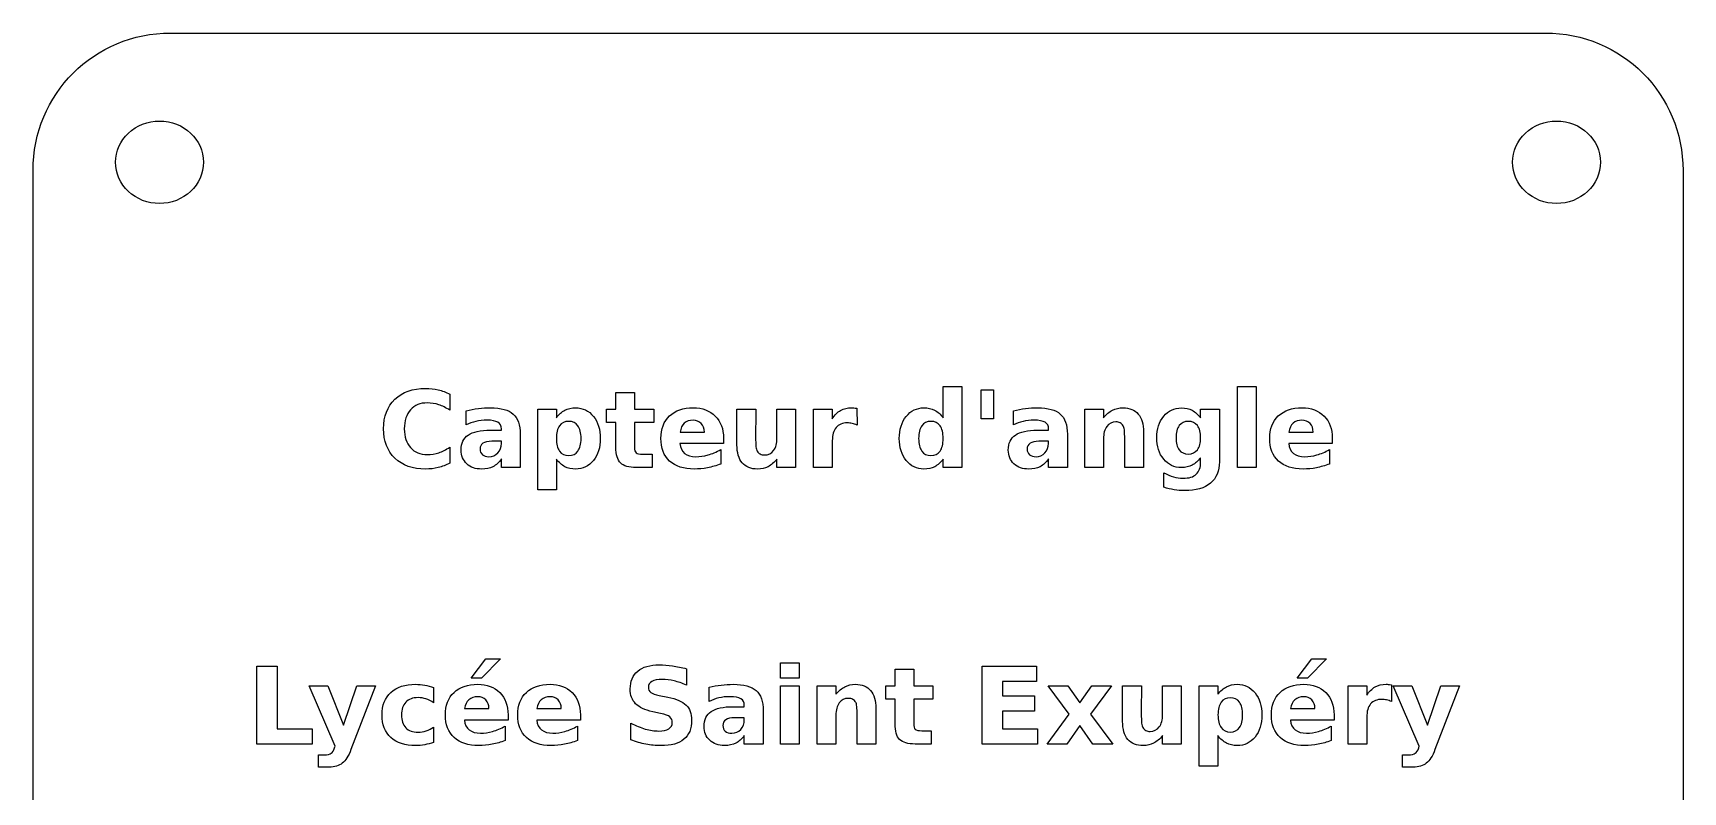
# Model space of a CAD drawing. Extents: x 0.1 to 60.1, y 0.1 to 60.1.
# Drawn here: x 0.1 to 60.1, y 32.5 to 60.1 of the extents above; entities that cross this region are included whole.
import ezdxf

# ---------------------------------------------------------------- set-up
doc = ezdxf.new("R2010")
doc.units = 0
doc.layers.add('Calque_1', color=7, linetype='CONTINUOUS')

msp = doc.modelspace()

# ---------------------------------------------------------------- linework, layer by layer
at = {"layer": 'Calque_1', "color": 3}
for p, q in [((5.132292, 60.132293), (55.132292, 60.132293)), ((5.132292, 60.132293), (5.132292, 60.132293)), ((0.132292, 5.13229), (0.132292, 55.132293)), ((60.132292, 55.132293), (60.132292, 5.13229))]:
    msp.add_line(p, q, dxfattribs=at)
at = {"layer": 'Calque_1', "color": 5}
for p, q in [((6.33229, 55.432292), (6.33229, 55.432292)), ((57.132293, 55.432292), (57.132293, 55.432292))]:
    msp.add_line(p, q, dxfattribs=at)
at = {"layer": 'Calque_1', "color": 6}
for p, q in [((15.286514, 46.999662), (15.286514, 46.414168)), ((21.329041, 47.054611), (22.007379, 47.054612)), ((21.329041, 46.452064), (21.329041, 47.054611)), ((22.007379, 47.054612), (22.007379, 46.452065)), ((33.230295, 46.141318), (33.230295, 47.278199)), ((33.230295, 47.278199), (33.912424, 47.278199)), ((33.912424, 47.278199), (33.912424, 44.329886)), ((34.611607, 46.107211), (34.611607, 47.158827)), ((34.611607, 47.158827), (35.060675, 47.158827)), ((35.060675, 47.158827), (35.060675, 46.107211)), ((43.928349, 47.278199), (44.606689, 47.278199)), ((43.928349, 44.329886), (43.928349, 47.278199)), ((44.606689, 47.278199), (44.606689, 44.329886)), ((15.889062, 45.877936), (15.889062, 46.395217)), ((18.484941, 43.5227), (18.484941, 46.452065)), ((18.484941, 46.452065), (19.163281, 46.452065)), ((19.163281, 46.452065), (19.163281, 46.141318)), ((20.991766, 45.966995), (20.991766, 46.452064)), ((20.991766, 46.452064), (21.329041, 46.452064)), ((22.007379, 46.452065), (22.706561, 46.452065)), ((22.706561, 46.452065), (22.706561, 45.966996)), ((25.730666, 45.15602), (25.730666, 46.452065)), ((25.730666, 46.452065), (26.412795, 46.452065)), ((26.412795, 46.452065), (26.412795, 46.239847)), ((27.185855, 45.40424), (27.185855, 46.452066)), ((27.185855, 46.452066), (27.864194, 46.452066)), ((27.864194, 46.452066), (27.864194, 44.329887)), ((28.519815, 44.329879), (28.519815, 46.452058)), ((28.519815, 46.452058), (29.198155, 46.452058)), ((29.198155, 46.452058), (29.198155, 46.103415)), ((30.094399, 46.488043), (30.096291, 45.87415)), ((35.784489, 45.877936), (35.784489, 46.395217)), ((38.380367, 44.32989), (38.380367, 46.452069)), ((38.380367, 46.452069), (39.058706, 46.452069)), ((39.058706, 46.452069), (39.058706, 46.141322)), ((42.59062, 46.13753), (42.59062, 46.452067)), ((42.59062, 46.452067), (43.272749, 46.452067)), ((43.272749, 46.452067), (43.272749, 44.544001)), ((16.766355, 45.688461), (17.166158, 45.688461)), ((17.166158, 45.688461), (17.166158, 45.741511)), ((19.614244, 46.010576), (19.614244, 46.010576)), ((21.329041, 45.966995), (20.991766, 45.966995)), ((21.329041, 45.066964), (21.329041, 45.966995)), ((22.706561, 45.966996), (22.007379, 45.966996)), ((22.007379, 45.966996), (22.007379, 45.066965)), ((23.663436, 45.622142), (24.54452, 45.622142)), ((33.230295, 46.141315), (33.230295, 46.141318)), ((35.060675, 46.107211), (34.611607, 46.107211)), ((36.661783, 45.688461), (37.061586, 45.688461)), ((37.061586, 45.688461), (37.061586, 45.741511)), ((40.513915, 45.62215), (40.513916, 45.622142)), ((40.513916, 45.622142), (40.513916, 44.329886)), ((42.143447, 46.010576), (42.143447, 46.010576)), ((45.802309, 45.622142), (46.683392, 45.622142)), ((15.286514, 45.070748), (15.286514, 44.48526)), ((17.166162, 45.284876), (16.813725, 45.284867)), ((17.166162, 45.207186), (17.166162, 45.284876)), ((17.850182, 45.540665), (17.850182, 44.329886)), ((17.850182, 45.540657), (17.850182, 45.540665)), ((25.241807, 45.20339), (23.655857, 45.20339)), ((25.241807, 45.396661), (25.241807, 45.39666)), ((25.241807, 45.39666), (25.241807, 45.20339)), ((25.730647, 45.156022), (25.730666, 45.15602)), ((29.198155, 45.307597), (29.198155, 44.329879)), ((37.06159, 45.284876), (36.709153, 45.284867)), ((37.06159, 45.207186), (37.06159, 45.284876)), ((37.74561, 45.540665), (37.74561, 44.329886)), ((37.74561, 45.540657), (37.74561, 45.540665)), ((39.058706, 45.373927), (39.058706, 44.32989)), ((39.831787, 44.540209), (39.831787, 45.318973)), ((47.380679, 45.20339), (45.794729, 45.20339)), ((47.380679, 45.396661), (47.380679, 45.39666)), ((47.380679, 45.39666), (47.380679, 45.20339)), ((17.166158, 44.329886), (17.166158, 44.644424)), ((19.163281, 44.636847), (19.163281, 44.636844)), ((19.163281, 44.636844), (19.163281, 43.5227)), ((22.29918, 44.814955), (22.647824, 44.814955)), ((22.647824, 44.814955), (22.647824, 44.329885)), ((25.141382, 44.981699), (25.141382, 44.458734)), ((27.185855, 44.329887), (27.185855, 44.636845)), ((32.783122, 44.767586), (32.783122, 44.767586)), ((33.230295, 44.329886), (33.230295, 44.636844)), ((37.061586, 44.329886), (37.061586, 44.644424)), ((39.831787, 44.329886), (39.831787, 44.540209)), ((42.59062, 44.544009), (42.59062, 44.689899)), ((47.280255, 44.981699), (47.280255, 44.458734)), ((17.850182, 44.329886), (17.166158, 44.329886)), ((22.647824, 44.329885), (22.066119, 44.329885)), ((27.864194, 44.329887), (27.185855, 44.329887)), ((29.198155, 44.329879), (28.519815, 44.329879)), ((33.912424, 44.329886), (33.230295, 44.329886)), ((37.74561, 44.329886), (37.061586, 44.329886)), ((39.058706, 44.32989), (38.380367, 44.32989)), ((40.513916, 44.329886), (39.831787, 44.329886)), ((41.254784, 43.615556), (41.254784, 44.144206)), ((44.606689, 44.329886), (43.928349, 44.329886)), ((19.163281, 43.5227), (18.484941, 43.5227)), ((16.065277, 36.666946), (16.599611, 37.379392)), ((17.13584, 37.379392), (16.436658, 36.666946)), ((16.599611, 37.379392), (17.13584, 37.379392)), ((27.316616, 37.224018), (27.994955, 37.224018)), ((27.316616, 36.670736), (27.316616, 37.224018)), ((27.994955, 37.224018), (27.994955, 36.670736)), ((46.101686, 36.666946), (46.636021, 37.379392)), ((47.17225, 37.379392), (46.473068, 36.666946)), ((46.636021, 37.379392), (47.17225, 37.379392)), ((8.277638, 37.104645), (9.007137, 37.104645)), ((8.277638, 34.275705), (8.277638, 37.104645)), ((9.007137, 37.104645), (9.007137, 34.827093)), ((16.436658, 36.666946), (16.065277, 36.666946)), ((23.896496, 37.01559), (23.896496, 36.416832)), ((23.896496, 37.015589), (23.896496, 37.01559)), ((27.994955, 36.670736), (27.316616, 36.670736)), ((31.479495, 36.397884), (31.479495, 37.000431)), ((31.479495, 37.000431), (32.157835, 37.000431)), ((32.157835, 37.000431), (32.157835, 36.397884)), ((34.653291, 37.104645), (36.621991, 37.104645)), ((34.653291, 34.275705), (34.653291, 37.104645)), ((36.621991, 37.104645), (36.621991, 36.553258)), ((46.473068, 36.666946), (46.101686, 36.666946)), ((10.174336, 36.397884), (10.852675, 36.397884)), ((11.119844, 34.194231), (10.174336, 36.397884)), ((10.852675, 36.397884), (11.423011, 34.957834)), ((11.423011, 34.957834), (11.90808, 36.397884)), ((12.586419, 36.397884), (11.693967, 34.074856)), ((11.90808, 36.397884), (12.586419, 36.397884)), ((14.699124, 36.331566), (14.699124, 35.778284)), ((14.699124, 36.331556), (14.699124, 36.331566)), ((22.901724, 36.045449), (23.212471, 35.982919)), ((24.720735, 35.823755), (24.720735, 36.341036)), ((27.316616, 36.397884), (27.994955, 36.397884)), ((27.316616, 34.275705), (27.316616, 36.397884)), ((27.994955, 36.397884), (27.994955, 34.275705)), ((28.650555, 34.275709), (28.650555, 36.397888)), ((28.650555, 36.397888), (29.328894, 36.397888)), ((29.328894, 36.397888), (29.328894, 36.087137)), ((31.142221, 35.912815), (31.142221, 36.397884)), ((31.142221, 36.397884), (31.479495, 36.397884)), ((32.157835, 36.397884), (32.857017, 36.397884)), ((32.857017, 36.397884), (32.857017, 35.912815)), ((36.621991, 36.553258), (35.38279, 36.553258)), ((35.38279, 36.553258), (35.38279, 36.026503)), ((35.38279, 36.026503), (36.548093, 36.026503)), ((36.548093, 36.026503), (36.548093, 35.475115)), ((37.811926, 35.361427), (37.046426, 36.397884)), ((37.046426, 36.397884), (37.764556, 36.397884)), ((37.764556, 36.397884), (38.198466, 35.76881)), ((38.198466, 35.76881), (38.63806, 36.397884)), ((39.35619, 36.397884), (38.59069, 35.365217)), ((38.63806, 36.397884), (39.35619, 36.397884)), ((39.754098, 35.101839), (39.754098, 36.397884)), ((39.754098, 36.397884), (40.436227, 36.397884)), ((40.436227, 36.397884), (40.436227, 36.185666)), ((41.209288, 35.350059), (41.209288, 36.397885)), ((41.209288, 36.397885), (41.887627, 36.397885)), ((41.887627, 36.397885), (41.887627, 34.275706)), ((42.543247, 33.468519), (42.543247, 36.397884)), ((42.543247, 36.397884), (43.221586, 36.397884)), ((43.221586, 36.397884), (43.221586, 36.087137)), ((47.954803, 34.275698), (47.954803, 36.397877)), ((47.954803, 36.397877), (48.633142, 36.397877)), ((48.633142, 36.397877), (48.633142, 36.049233)), ((49.529387, 36.433862), (49.531279, 35.819969)), ((49.593809, 36.397884), (50.272148, 36.397884)), ((50.539317, 34.194231), (49.593809, 36.397884)), ((50.272148, 36.397884), (50.842483, 34.957834)), ((50.842483, 34.957834), (51.327553, 36.397884)), ((52.005892, 36.397884), (51.11344, 34.074856)), ((51.327553, 36.397884), (52.005892, 36.397884)), ((15.828427, 35.567961), (16.70951, 35.567961)), ((18.458412, 35.567961), (19.339496, 35.567961)), ((22.949095, 35.389846), (22.666769, 35.452376)), ((25.598028, 35.63428), (25.997832, 35.63428)), ((25.997832, 35.63428), (25.997832, 35.68733)), ((26.681856, 35.486484), (26.681856, 34.275705)), ((26.681856, 35.486476), (26.681856, 35.486484)), ((30.784103, 35.567965), (30.784104, 35.567961)), ((30.784104, 35.567961), (30.784104, 34.275705)), ((31.479496, 35.912815), (31.142221, 35.912815)), ((31.479496, 35.012782), (31.479496, 35.912815)), ((32.857017, 35.912815), (32.157835, 35.912815)), ((32.157835, 35.912815), (32.157835, 35.012783)), ((36.548093, 35.475115), (35.38279, 35.475115)), ((35.38279, 35.475115), (35.38279, 34.827093)), ((43.672549, 35.956395), (43.672549, 35.956395)), ((45.864836, 35.567961), (46.745919, 35.567961)), ((9.007137, 34.827093), (10.288024, 34.827093)), ((10.288024, 34.827093), (10.288024, 34.275705)), ((14.699124, 34.893405), (14.699124, 34.338228)), ((17.406797, 35.149209), (15.820847, 35.149209)), ((17.306373, 34.927518), (17.306373, 34.404553)), ((17.406797, 35.34248), (17.406797, 35.342479)), ((17.406797, 35.342479), (17.406797, 35.149209)), ((20.036783, 35.149209), (18.450833, 35.149209)), ((19.936358, 34.927518), (19.936358, 34.404553)), ((20.036783, 35.34248), (20.036783, 35.342479)), ((20.036783, 35.342479), (20.036783, 35.149209)), ((21.874741, 34.423497), (21.874741, 35.039308)), ((25.997836, 35.230695), (25.645399, 35.230686)), ((25.997836, 35.153005), (25.997836, 35.230695)), ((29.328894, 35.319745), (29.328894, 34.275709)), ((30.101975, 34.486028), (30.101975, 35.264792)), ((35.38279, 34.827093), (36.663676, 34.827093)), ((36.663676, 34.827093), (36.663676, 34.275705)), ((37.00853, 34.275705), (37.811926, 35.361427)), ((38.198466, 34.946465), (37.72666, 34.275705)), ((38.675956, 34.275705), (38.198466, 34.946465)), ((38.59069, 35.365217), (39.394086, 34.275705)), ((39.754079, 35.101841), (39.754098, 35.101839)), ((47.443206, 35.149209), (45.857257, 35.149209)), ((47.342782, 34.927518), (47.342782, 34.404553)), ((47.443206, 35.34248), (47.443206, 35.342479)), ((47.443206, 35.342479), (47.443206, 35.149209)), ((48.633142, 35.253416), (48.633142, 34.275698)), ((10.288024, 34.275705), (8.277638, 34.275705)), ((25.997832, 34.275705), (25.997832, 34.590243)), ((26.681856, 34.275705), (25.997832, 34.275705)), ((27.994955, 34.275705), (27.316616, 34.275705)), ((29.328894, 34.275709), (28.650555, 34.275709)), ((30.101975, 34.275705), (30.101975, 34.486028)), ((30.784104, 34.275705), (30.101975, 34.275705)), ((32.798279, 34.275704), (32.216575, 34.275704)), ((32.449635, 34.760774), (32.798279, 34.760774)), ((32.798279, 34.760774), (32.798279, 34.275704)), ((36.663676, 34.275705), (34.653291, 34.275705)), ((37.72666, 34.275705), (37.00853, 34.275705)), ((39.394086, 34.275705), (38.675956, 34.275705)), ((41.209288, 34.275706), (41.209288, 34.582664)), ((41.887627, 34.275706), (41.209288, 34.275706)), ((43.221586, 34.582666), (43.221586, 34.582663)), ((43.221586, 34.582663), (43.221586, 33.468519)), ((48.633142, 34.275698), (47.954803, 34.275698)), ((10.5154, 33.438203), (10.5154, 33.883481)), ((10.5154, 33.883481), (10.727618, 33.883481)), ((11.100894, 34.135491), (11.119844, 34.194231)), ((49.934873, 33.438203), (49.934873, 33.883481)), ((49.934873, 33.883481), (50.147091, 33.883481)), ((50.520367, 34.135491), (50.539317, 34.194231)), ((10.907624, 33.438203), (10.5154, 33.438203)), ((43.221586, 33.468519), (42.543247, 33.468519)), ((50.327097, 33.438203), (49.934873, 33.438203))]:
    msp.add_line(p, q, dxfattribs=at)
at = {"layer": 'Calque_1', "color": 3}
for points in [[(0.132292, 55.132293), (0.132292, 57.902293), (2.362292, 60.132293), (5.132292, 60.132293)], [(55.132292, 60.132293), (57.902292, 60.132293), (60.132292, 57.902293), (60.132292, 55.132293)]]:
    msp.add_open_spline(points, degree=3, dxfattribs=at)
at = {"layer": 'Calque_1', "color": 5}
for points in [[(3.13229, 55.432292), (3.13229, 55.830117), (3.300861, 56.211648), (3.600919, 56.492952)], [(3.600919, 56.492952), (3.900977, 56.774257), (4.307944, 56.932292), (4.73229, 56.932292)], [(4.73229, 56.932292), (5.615946, 56.932292), (6.33229, 56.260719), (6.33229, 55.432292)], [(53.932293, 55.432292), (53.932293, 55.830117), (54.100864, 56.211648), (54.400922, 56.492952)], [(54.400922, 56.492952), (54.70098, 56.774257), (55.107947, 56.932292), (55.532293, 56.932292)], [(55.532293, 56.932292), (56.415949, 56.932292), (57.132293, 56.260719), (57.132293, 55.432292)], [(3.600919, 54.371632), (3.300861, 54.652936), (3.13229, 55.034467), (3.13229, 55.432292)], [(6.33229, 55.432292), (6.33229, 55.034467), (6.163719, 54.652936), (5.863661, 54.371632)], [(54.400922, 54.371632), (54.100864, 54.652936), (53.932293, 55.034467), (53.932293, 55.432292)], [(57.132293, 55.432292), (57.132293, 55.034467), (56.963722, 54.652936), (56.663664, 54.371632)], [(4.73229, 53.932292), (4.307944, 53.932292), (3.900977, 54.090327), (3.600919, 54.371632)], [(5.863661, 54.371632), (5.563603, 54.090327), (5.156636, 53.932292), (4.73229, 53.932292)], [(55.532293, 53.932292), (55.107947, 53.932292), (54.70098, 54.090327), (54.400922, 54.371632)], [(56.663664, 54.371632), (56.363606, 54.090327), (55.956639, 53.932292), (55.532293, 53.932292)]]:
    msp.add_open_spline(points, degree=3, dxfattribs=at)
at = {"layer": 'Calque_1', "color": 6}
for points in [[(12.880115, 45.741509), (12.880115, 46.193736), (13.017804, 46.551222), (13.293182, 46.813968)], [(13.293182, 46.813968), (13.56856, 47.077977), (13.941836, 47.209981), (14.41301, 47.209981)], [(14.41301, 47.209981), (14.570911, 47.209981), (14.722495, 47.192298), (14.867763, 47.156931)], [(14.867763, 47.156931), (15.013031, 47.121558), (15.152615, 47.069135), (15.286514, 46.999662)], [(13.857833, 46.431219), (13.708776, 46.264476), (13.634247, 46.034574), (13.634247, 45.741511)], [(14.471749, 46.681333), (14.21153, 46.681333), (14.006891, 46.597962), (13.857833, 46.431219)], [(14.886711, 46.616913), (14.755338, 46.65986), (14.617018, 46.681333), (14.471749, 46.681333)], [(15.286514, 46.414168), (15.151352, 46.506383), (15.018084, 46.573964), (14.886711, 46.616913)], [(15.889062, 46.395217), (16.03433, 46.43059), (16.18023, 46.457117), (16.326761, 46.474797)], [(16.326761, 46.474797), (16.473292, 46.493744), (16.619824, 46.503217), (16.766355, 46.503217)], [(16.766355, 46.503217), (17.149105, 46.503217), (17.425115, 46.427425), (17.594384, 46.275841)], [(17.594384, 46.275841), (17.764916, 46.12552), (17.850182, 45.880458), (17.850182, 45.540657)], [(19.163281, 46.141318), (19.256758, 46.265111), (19.36034, 46.356062), (19.474028, 46.414169)], [(19.474028, 46.414169), (19.587716, 46.473542), (19.718457, 46.503229), (19.866252, 46.503229)], [(19.866252, 46.503229), (20.127735, 46.503229), (20.342479, 46.399015), (20.510485, 46.190586)], [(22.964254, 45.389082), (22.964254, 45.735199), (23.068468, 46.007419), (23.276897, 46.205742)], [(23.276897, 46.205742), (23.486588, 46.404065), (23.774598, 46.503226), (24.140927, 46.503226)], [(24.140927, 46.503226), (24.474412, 46.503226), (24.740947, 46.402801), (24.940533, 46.201952)], [(24.940533, 46.201952), (25.141382, 46.001103), (25.241807, 45.732673), (25.241807, 45.396661)], [(26.412795, 46.239847), (26.412795, 46.124896), (26.412162, 45.980259), (26.410895, 45.805938)], [(29.198155, 46.103415), (29.285316, 46.242367), (29.385108, 46.343423), (29.497533, 46.406583)], [(29.497533, 46.406583), (29.611222, 46.471003), (29.747016, 46.503213), (29.904916, 46.503213)], [(29.904916, 46.503213), (29.927656, 46.503213), (29.952289, 46.501946), (29.978816, 46.499413)], [(29.978816, 46.499413), (30.005343, 46.498146), (30.04387, 46.494356), (30.094399, 46.488043)], [(31.88688, 46.190583), (32.054886, 46.399012), (32.26963, 46.503226), (32.531113, 46.503226)], [(32.531113, 46.503226), (32.677644, 46.503226), (32.807123, 46.473539), (32.919548, 46.414166)], [(32.919548, 46.414166), (33.033236, 46.356059), (33.136818, 46.265109), (33.230295, 46.141315)], [(35.784489, 46.395217), (35.929758, 46.43059), (36.075658, 46.457117), (36.222189, 46.474797)], [(36.222189, 46.474797), (36.36872, 46.493744), (36.515252, 46.503217), (36.661783, 46.503217)], [(36.661783, 46.503217), (37.044533, 46.503217), (37.320543, 46.427425), (37.489812, 46.275841)], [(37.489812, 46.275841), (37.660344, 46.12552), (37.74561, 45.880458), (37.74561, 45.540657)], [(39.058706, 46.141322), (39.161025, 46.265115), (39.269661, 46.356066), (39.384612, 46.414173)], [(39.384612, 46.414173), (39.499563, 46.473546), (39.626515, 46.503233), (39.765468, 46.503233)], [(39.765468, 46.503233), (40.010529, 46.503233), (40.196219, 46.428072), (40.32254, 46.277751)], [(40.32254, 46.277751), (40.450123, 46.12743), (40.513915, 45.908897), (40.513915, 45.62215)], [(41.2491, 46.194373), (41.418369, 46.397748), (41.632482, 46.499436), (41.891438, 46.499436)], [(41.891438, 46.499436), (42.039233, 46.499436), (42.169342, 46.470383), (42.281767, 46.412276)], [(42.281767, 46.412276), (42.394192, 46.354169), (42.497143, 46.262587), (42.59062, 46.13753)], [(45.103126, 45.389082), (45.103126, 45.735199), (45.20734, 46.007419), (45.415769, 46.205742)], [(45.415769, 46.205742), (45.62546, 46.404065), (45.91347, 46.503226), (46.279799, 46.503226)], [(46.279799, 46.503226), (46.613284, 46.503226), (46.87982, 46.402801), (47.079405, 46.201952)], [(47.079405, 46.201952), (47.280254, 46.001103), (47.380679, 45.732673), (47.380679, 45.396661)], [(13.293182, 44.669051), (13.017804, 44.93306), (12.880115, 45.290546), (12.880115, 45.741509)], [(13.634247, 45.741511), (13.634247, 45.449712), (13.708776, 45.220441), (13.857833, 45.053698)], [(16.237705, 46.008677), (16.112648, 45.979624), (15.996434, 45.936043), (15.889062, 45.877936)], [(15.959169, 45.514139), (16.130964, 45.630354), (16.400026, 45.688461), (16.766355, 45.688461)], [(16.643193, 46.052257), (16.497925, 46.052257), (16.362762, 46.03773), (16.237705, 46.008677)], [(17.039207, 45.976467), (16.954572, 46.026994), (16.822568, 46.052257), (16.643193, 46.052257)], [(17.166158, 45.741511), (17.166158, 45.848883), (17.123841, 45.927202), (17.039207, 45.976467)], [(19.278864, 45.849518), (19.201809, 45.743409), (19.163281, 45.58993), (19.163281, 45.389081)], [(19.614244, 46.010576), (19.468975, 46.010576), (19.357182, 45.95689), (19.278864, 45.849518)], [(19.945834, 45.851413), (19.870042, 45.957522), (19.759512, 46.010576), (19.614244, 46.010576)], [(20.061417, 45.389081), (20.061417, 45.591193), (20.022889, 45.745304), (19.945834, 45.851413)], [(20.510485, 46.190586), (20.678491, 45.983421), (20.762494, 45.716254), (20.762494, 45.389085)], [(23.816915, 45.940469), (23.734807, 45.867203), (23.683647, 45.761094), (23.663436, 45.622142)], [(24.137137, 46.052262), (24.005764, 46.052262), (23.899024, 46.014998), (23.816915, 45.940469)], [(24.430831, 45.932889), (24.356302, 46.012471), (24.258404, 46.052262), (24.137137, 46.052262)], [(24.54452, 45.622142), (24.54452, 45.750989), (24.506624, 45.854571), (24.430831, 45.932889)], [(26.410895, 45.805938), (26.409628, 45.632879), (26.408995, 45.517296), (26.408995, 45.459189)], [(29.33837, 45.786983), (29.244893, 45.675821), (29.198155, 45.516026), (29.198155, 45.307597)], [(29.741963, 45.95562), (29.567641, 45.95562), (29.43311, 45.899408), (29.33837, 45.786983)], [(29.91818, 45.93478), (29.860073, 45.948673), (29.801334, 45.95562), (29.741963, 45.95562)], [(30.096291, 45.87415), (30.036918, 45.901943), (29.977547, 45.922153), (29.91818, 45.93478)], [(31.634872, 45.389082), (31.634872, 45.716251), (31.718875, 45.983418), (31.88688, 46.190583)], [(32.451532, 45.851413), (32.375739, 45.745304), (32.337843, 45.591193), (32.337843, 45.389081)], [(32.783122, 46.010576), (32.639117, 46.010576), (32.528587, 45.957522), (32.451532, 45.851413)], [(33.114712, 45.851413), (33.03892, 45.957522), (32.92839, 46.010576), (32.783122, 46.010576)], [(33.230295, 45.389081), (33.230295, 45.591193), (33.191767, 45.745304), (33.114712, 45.851413)], [(36.133133, 46.008677), (36.008076, 45.979624), (35.891861, 45.936043), (35.784489, 45.877936)], [(35.854597, 45.514139), (36.026392, 45.630354), (36.295454, 45.688461), (36.661783, 45.688461)], [(36.538621, 46.052257), (36.393352, 46.052257), (36.25819, 46.03773), (36.133133, 46.008677)], [(36.934634, 45.976467), (36.85, 46.026994), (36.717996, 46.052257), (36.538621, 46.052257)], [(37.061586, 45.741511), (37.061586, 45.848883), (37.019269, 45.927202), (36.934634, 45.976467)], [(39.179974, 45.826784), (39.099129, 45.718149), (39.058706, 45.567196), (39.058706, 45.373927)], [(39.513459, 45.991632), (39.37198, 45.991632), (39.260819, 45.936683), (39.179974, 45.826784)], [(39.668833, 45.953732), (39.62336, 45.978999), (39.571568, 45.991632), (39.513459, 45.991632)], [(39.776837, 45.851413), (39.75031, 45.895626), (39.714309, 45.929733), (39.668833, 45.953732)], [(39.818527, 45.697934), (39.810947, 45.76741), (39.79705, 45.81857), (39.776837, 45.851413)], [(39.831787, 45.318973), (39.831787, 45.502138), (39.827367, 45.628458), (39.818527, 45.697934)], [(40.995197, 45.415609), (40.995197, 45.732673), (41.079831, 45.992261), (41.2491, 46.194373)], [(41.815646, 45.855202), (41.737327, 45.75162), (41.698168, 45.605089), (41.698168, 45.415608)], [(42.143447, 46.010576), (42.003232, 46.010576), (41.893965, 45.958785), (41.815646, 45.855202)], [(42.473143, 45.855202), (42.394824, 45.958785), (42.284926, 46.010576), (42.143447, 46.010576)], [(42.59062, 45.415608), (42.59062, 45.605089), (42.551461, 45.75162), (42.473143, 45.855202)], [(45.955788, 45.940469), (45.873679, 45.867203), (45.82252, 45.761094), (45.802309, 45.622142)], [(46.276009, 46.052262), (46.144636, 46.052262), (46.037896, 46.014998), (45.955788, 45.940469)], [(46.569704, 45.932889), (46.495175, 46.012471), (46.397276, 46.052262), (46.276009, 46.052262)], [(46.683392, 45.622142), (46.683392, 45.750989), (46.645496, 45.854571), (46.569704, 45.932889)], [(13.857833, 45.053698), (14.006891, 44.886955), (14.21153, 44.803584), (14.471749, 44.803584)], [(14.886711, 44.868004), (15.018084, 44.910951), (15.151352, 44.978532), (15.286514, 45.070748)], [(15.703371, 44.966541), (15.703371, 45.215392), (15.788637, 45.397924), (15.959169, 45.514139)], [(16.493504, 45.212867), (16.422765, 45.164867), (16.387395, 45.094128), (16.387395, 45.000649)], [(16.387395, 45.000649), (16.387395, 44.914752), (16.415818, 44.847171), (16.472665, 44.797906)], [(16.813725, 45.284867), (16.672246, 45.284867), (16.565506, 45.260867), (16.493504, 45.212867)], [(17.035421, 44.862332), (17.122582, 44.954545), (17.166162, 45.069497), (17.166162, 45.207186)], [(19.163281, 45.389081), (19.163281, 45.188232), (19.201809, 45.034121), (19.278864, 44.926749)], [(19.945834, 44.926749), (20.022889, 45.032858), (20.061417, 45.186969), (20.061417, 45.389081)], [(20.762494, 45.389085), (20.762494, 45.061916), (20.678491, 44.794117), (20.510485, 44.585689)], [(21.495784, 44.496628), (21.384622, 44.609053), (21.329041, 44.799165), (21.329041, 45.066964)], [(22.007379, 45.066965), (22.007379, 44.968435), (22.026959, 44.901485), (22.066119, 44.866115)], [(23.282581, 44.566738), (23.070363, 44.762534), (22.964254, 45.036649), (22.964254, 45.389082)], [(23.655857, 45.20339), (23.672277, 45.044227), (23.729753, 44.924854), (23.828284, 44.845273)], [(25.922022, 44.500421), (25.794439, 44.650742), (25.730647, 44.869275), (25.730647, 45.156022)], [(26.408995, 45.459189), (26.408995, 45.288656), (26.413415, 45.165494), (26.422255, 45.089702)], [(26.422255, 45.089702), (26.431095, 45.015173), (26.446252, 44.960856), (26.467725, 44.926749)], [(27.064588, 44.951383), (27.145433, 45.060018), (27.185855, 45.210971), (27.185855, 45.40424)], [(31.88688, 44.585686), (31.718875, 44.794114), (31.634872, 45.061913), (31.634872, 45.389082)], [(32.337843, 45.389081), (32.337843, 45.186969), (32.375739, 45.032858), (32.451532, 44.926749)], [(33.114712, 44.926749), (33.191767, 45.032858), (33.230295, 45.186969), (33.230295, 45.389081)], [(35.598799, 44.966541), (35.598799, 45.215392), (35.684065, 45.397924), (35.854597, 45.514139)], [(36.388931, 45.212867), (36.318192, 45.164867), (36.282822, 45.094128), (36.282822, 45.000649)], [(36.282822, 45.000649), (36.282822, 44.914752), (36.311245, 44.847171), (36.368092, 44.797906)], [(36.709153, 45.284867), (36.567674, 45.284867), (36.460934, 45.260867), (36.388931, 45.212867)], [(36.930849, 44.862332), (37.01801, 44.954545), (37.06159, 45.069497), (37.06159, 45.207186)], [(41.2491, 44.634951), (41.079831, 44.83959), (40.995197, 45.099809), (40.995197, 45.415609)], [(41.698168, 45.415608), (41.698168, 45.221075), (41.736064, 45.073281), (41.811856, 44.972224)], [(42.473143, 44.977909), (42.551461, 45.081492), (42.59062, 45.227391), (42.59062, 45.415608)], [(45.421453, 44.566738), (45.209235, 44.762534), (45.103126, 45.036649), (45.103126, 45.389082)], [(45.794729, 45.20339), (45.811149, 45.044227), (45.868625, 44.924854), (45.967156, 44.845273)], [(14.41301, 44.274932), (13.941836, 44.274932), (13.56856, 44.406305), (13.293182, 44.669051)], [(14.471749, 44.803584), (14.617018, 44.803584), (14.755338, 44.825057), (14.886711, 44.868004)], [(15.286514, 44.48526), (15.152615, 44.415784), (15.013031, 44.363361), (14.867763, 44.327992)], [(15.90801, 44.466313), (15.771584, 44.59516), (15.703371, 44.761902), (15.703371, 44.966541)], [(16.444239, 44.274938), (16.224442, 44.274938), (16.045699, 44.33873), (15.90801, 44.466313)], [(16.472665, 44.797906), (16.530772, 44.749906), (16.610985, 44.725906), (16.713305, 44.725906)], [(16.713305, 44.725906), (16.840888, 44.725906), (16.94826, 44.771381), (17.035421, 44.862332)], [(17.166158, 44.644424), (17.075208, 44.515577), (16.972889, 44.421469), (16.8592, 44.362098)], [(19.474028, 44.362101), (19.36034, 44.421474), (19.256758, 44.513056), (19.163281, 44.636847)], [(19.278864, 44.926749), (19.357182, 44.82064), (19.468975, 44.767586), (19.614244, 44.767586)], [(19.614244, 44.767586), (19.759512, 44.767586), (19.870042, 44.82064), (19.945834, 44.926749)], [(20.510485, 44.585689), (20.342479, 44.378524), (20.127735, 44.274941), (19.866252, 44.274941)], [(22.066119, 44.329885), (21.79832, 44.329885), (21.608209, 44.385466), (21.495784, 44.496628)], [(22.066119, 44.866115), (22.105279, 44.832008), (22.182966, 44.814955), (22.29918, 44.814955)], [(24.178823, 44.274938), (23.79481, 44.274938), (23.496062, 44.372205), (23.282581, 44.566738)], [(23.828284, 44.845273), (23.926814, 44.765691), (24.064503, 44.7259), (24.241351, 44.7259)], [(24.241351, 44.7259), (24.384093, 44.7259), (24.529993, 44.746743), (24.679051, 44.78843)], [(25.141382, 44.458734), (24.980955, 44.398101), (24.820529, 44.352625), (24.660103, 44.322308)], [(24.679051, 44.78843), (24.829372, 44.831377), (24.983482, 44.8958), (25.141382, 44.981699)], [(26.482883, 44.274939), (26.237822, 44.274939), (26.050869, 44.3501), (25.922022, 44.500421)], [(26.467725, 44.926749), (26.495518, 44.882536), (26.53152, 44.848429), (26.575729, 44.82443)], [(26.575729, 44.82443), (26.621202, 44.80043), (26.672994, 44.78843), (26.731103, 44.78843)], [(26.731103, 44.78843), (26.872581, 44.78843), (26.983743, 44.842748), (27.064588, 44.951383)], [(27.185855, 44.636845), (27.083536, 44.513052), (26.9749, 44.42147), (26.859949, 44.362099)], [(32.531113, 44.274938), (32.26963, 44.274938), (32.054886, 44.378521), (31.88688, 44.585686)], [(32.451532, 44.926749), (32.528587, 44.82064), (32.639117, 44.767586), (32.783122, 44.767586)], [(32.783122, 44.767586), (32.92839, 44.767586), (33.03892, 44.82064), (33.114712, 44.926749)], [(33.230295, 44.636844), (33.136818, 44.511787), (33.033868, 44.420205), (32.921443, 44.362098)], [(35.803437, 44.466313), (35.667012, 44.59516), (35.598799, 44.761902), (35.598799, 44.966541)], [(36.339666, 44.274938), (36.119869, 44.274938), (35.941126, 44.33873), (35.803437, 44.466313)], [(36.368092, 44.797906), (36.426199, 44.749906), (36.506412, 44.725906), (36.608732, 44.725906)], [(36.608732, 44.725906), (36.736315, 44.725906), (36.843688, 44.771381), (36.930849, 44.862332)], [(37.061586, 44.644424), (36.970635, 44.515577), (36.868316, 44.421469), (36.754628, 44.362098)], [(41.891438, 44.329887), (41.632482, 44.329887), (41.418369, 44.431575), (41.2491, 44.634951)], [(41.811856, 44.972224), (41.887649, 44.872431), (41.998179, 44.822535), (42.143447, 44.822535)], [(42.281767, 44.417047), (42.169342, 44.35894), (42.039233, 44.329887), (41.891438, 44.329887)], [(42.143447, 44.822535), (42.284926, 44.822535), (42.394824, 44.874326), (42.473143, 44.977909)], [(42.59062, 44.689899), (42.497143, 44.566105), (42.394192, 44.475154), (42.281767, 44.417047)], [(42.435246, 44.087362), (42.538829, 44.184628), (42.59062, 44.336844), (42.59062, 44.544009)], [(43.272749, 44.544001), (43.272749, 44.202936), (43.164745, 43.942717), (42.948738, 43.763342)], [(46.317695, 44.274938), (45.933682, 44.274938), (45.634934, 44.372205), (45.421453, 44.566738)], [(45.967156, 44.845273), (46.065686, 44.765691), (46.203375, 44.7259), (46.380223, 44.7259)], [(46.380223, 44.7259), (46.522965, 44.7259), (46.668865, 44.746743), (46.817923, 44.78843)], [(47.280255, 44.458734), (47.119828, 44.398101), (46.959402, 44.352625), (46.798975, 44.322308)], [(46.817923, 44.78843), (46.968244, 44.831377), (47.122354, 44.8958), (47.280255, 44.981699)], [(14.867763, 44.327992), (14.722495, 44.292619), (14.570911, 44.274932), (14.41301, 44.274932)], [(16.8592, 44.362098), (16.745512, 44.303991), (16.607192, 44.274938), (16.444239, 44.274938)], [(19.866252, 44.274941), (19.718457, 44.274941), (19.587716, 44.303994), (19.474028, 44.362101)], [(24.660103, 44.322308), (24.499676, 44.290728), (24.33925, 44.274938), (24.178823, 44.274938)], [(26.859949, 44.362099), (26.746261, 44.303992), (26.620572, 44.274939), (26.482883, 44.274939)], [(32.921443, 44.362098), (32.809018, 44.303991), (32.678908, 44.274938), (32.531113, 44.274938)], [(36.754628, 44.362098), (36.64094, 44.303991), (36.502619, 44.274938), (36.339666, 44.274938)], [(41.254784, 44.144206), (41.373525, 44.075993), (41.48974, 44.025465), (41.603428, 43.992622)], [(41.603428, 43.992622), (41.717116, 43.958515), (41.831436, 43.941462), (41.946387, 43.941462)], [(41.946387, 43.941462), (42.168711, 43.941462), (42.331664, 43.990095), (42.435246, 44.087362)], [(46.798975, 44.322308), (46.638548, 44.290728), (46.478122, 44.274938), (46.317695, 44.274938)], [(41.628061, 43.522706), (41.504267, 43.542919), (41.379841, 43.573869), (41.254784, 43.615556)], [(42.012706, 43.492386), (41.880069, 43.492386), (41.751854, 43.502493), (41.628061, 43.522706)], [(42.948738, 43.763342), (42.733994, 43.582705), (42.421983, 43.492386), (42.012706, 43.492386)], [(21.850109, 36.27851), (21.850109, 36.560204), (21.94106, 36.776843), (22.122961, 36.928427)], [(22.122961, 36.928427), (22.304862, 37.080011), (22.566345, 37.155803), (22.907409, 37.155803)], [(23.022992, 36.627151), (22.84867, 36.627151), (22.719824, 36.603151), (22.636453, 36.555151)], [(22.907409, 37.155803), (23.062783, 37.155803), (23.222578, 37.143803), (23.386794, 37.119803)], [(23.441744, 36.574101), (23.293949, 36.609468), (23.154365, 36.627151), (23.022992, 36.627151)], [(23.386794, 37.119803), (23.551011, 37.097063), (23.720911, 37.062325), (23.896496, 37.015589)], [(12.825164, 35.334892), (12.825164, 35.684799), (12.933168, 35.95765), (13.149176, 36.153447)], [(13.149176, 36.153447), (13.365183, 36.350506), (13.664562, 36.449036), (14.047312, 36.449036)], [(14.047312, 36.449036), (14.158474, 36.449036), (14.267741, 36.438929), (14.375113, 36.418716)], [(14.375113, 36.418716), (14.483748, 36.399769), (14.591752, 36.370716), (14.699124, 36.331556)], [(15.129244, 35.334901), (15.129244, 35.681018), (15.233458, 35.953238), (15.441887, 36.151561)], [(15.441887, 36.151561), (15.651578, 36.349884), (15.939588, 36.449045), (16.305917, 36.449045)], [(16.305917, 36.449045), (16.639402, 36.449045), (16.905938, 36.34862), (17.105523, 36.147771)], [(17.105523, 36.147771), (17.306372, 35.946922), (17.406797, 35.678492), (17.406797, 35.34248)], [(17.75923, 35.334901), (17.75923, 35.681018), (17.863444, 35.953238), (18.071873, 36.151561)], [(18.071873, 36.151561), (18.281564, 36.349884), (18.569574, 36.449045), (18.935903, 36.449045)], [(18.935903, 36.449045), (19.269388, 36.449045), (19.535923, 36.34862), (19.735509, 36.147771)], [(19.735509, 36.147771), (19.936358, 35.946922), (20.036783, 35.678492), (20.036783, 35.34248)], [(22.045274, 35.74228), (21.915164, 35.874917), (21.850109, 36.05366), (21.850109, 36.27851)], [(22.636453, 36.555151), (22.553082, 36.507151), (22.511396, 36.432622), (22.511396, 36.331564)], [(22.511396, 36.331564), (22.511396, 36.255772), (22.539186, 36.196402), (22.594766, 36.153453)], [(22.594766, 36.153453), (22.651613, 36.111766), (22.753932, 36.075765), (22.901724, 36.045449)], [(23.896496, 36.416832), (23.741122, 36.486308), (23.589538, 36.538731), (23.441744, 36.574101)], [(24.720735, 36.341036), (24.866003, 36.376409), (25.011903, 36.402936), (25.158434, 36.420616)], [(25.158434, 36.420616), (25.304965, 36.439563), (25.451497, 36.449036), (25.598028, 36.449036)], [(25.598028, 36.449036), (25.980779, 36.449036), (26.256788, 36.373244), (26.426057, 36.22166)], [(26.426057, 36.22166), (26.59659, 36.071339), (26.681856, 35.826277), (26.681856, 35.486476)], [(29.328894, 36.087137), (29.431213, 36.21093), (29.539849, 36.301881), (29.6548, 36.359988)], [(29.6548, 36.359988), (29.769751, 36.419361), (29.896703, 36.449048), (30.035656, 36.449048)], [(30.035656, 36.449048), (30.280717, 36.449048), (30.466407, 36.373887), (30.592728, 36.223566)], [(30.592728, 36.223566), (30.720311, 36.073245), (30.784103, 35.854712), (30.784103, 35.567965)], [(40.436227, 36.185666), (40.436227, 36.070715), (40.435594, 35.926078), (40.434327, 35.751756)], [(43.221586, 36.087137), (43.315063, 36.21093), (43.418645, 36.301881), (43.532334, 36.359988)], [(43.532334, 36.359988), (43.646022, 36.419361), (43.776763, 36.449048), (43.924558, 36.449048)], [(43.924558, 36.449048), (44.186041, 36.449048), (44.400785, 36.344834), (44.568791, 36.136405)], [(44.568791, 36.136405), (44.736796, 35.92924), (44.820799, 35.662073), (44.820799, 35.334904)], [(45.165654, 35.334901), (45.165654, 35.681018), (45.269868, 35.953238), (45.478296, 36.151561)], [(45.478296, 36.151561), (45.687987, 36.349884), (45.975997, 36.449045), (46.342326, 36.449045)], [(46.342326, 36.449045), (46.675811, 36.449045), (46.942347, 36.34862), (47.141933, 36.147771)], [(47.141933, 36.147771), (47.342782, 35.946922), (47.443206, 35.678492), (47.443206, 35.34248)], [(48.633142, 36.049233), (48.720303, 36.188186), (48.820096, 36.289242), (48.932521, 36.352402)], [(48.932521, 36.352402), (49.046209, 36.416822), (49.182003, 36.449032), (49.339904, 36.449032)], [(49.339904, 36.449032), (49.362644, 36.449032), (49.387277, 36.447765), (49.413804, 36.445232)], [(49.413804, 36.445232), (49.440331, 36.443965), (49.478858, 36.440175), (49.529387, 36.433862)], [(13.689194, 35.797227), (13.584349, 35.687328), (13.531926, 35.533218), (13.531926, 35.334895)], [(14.132578, 35.963969), (13.943098, 35.963969), (13.795303, 35.908388), (13.689194, 35.797227)], [(14.420588, 35.918499), (14.328375, 35.948812), (14.232371, 35.963969), (14.132578, 35.963969)], [(14.699124, 35.778284), (14.606911, 35.841444), (14.514065, 35.888182), (14.420588, 35.918499)], [(15.981906, 35.886287), (15.899797, 35.813022), (15.848638, 35.706913), (15.828427, 35.567961)], [(16.302127, 35.998081), (16.170754, 35.998081), (16.064014, 35.960816), (15.981906, 35.886287)], [(16.595822, 35.878708), (16.521293, 35.95829), (16.423394, 35.998081), (16.302127, 35.998081)], [(16.70951, 35.567961), (16.70951, 35.696807), (16.671614, 35.800389), (16.595822, 35.878708)], [(18.611891, 35.886287), (18.529783, 35.813022), (18.478623, 35.706913), (18.458412, 35.567961)], [(18.932113, 35.998081), (18.80074, 35.998081), (18.693999, 35.960816), (18.611891, 35.886287)], [(19.225807, 35.878708), (19.151278, 35.95829), (19.05338, 35.998081), (18.932113, 35.998081)], [(19.339496, 35.567961), (19.339496, 35.696807), (19.3016, 35.800389), (19.225807, 35.878708)], [(22.666769, 35.452376), (22.383812, 35.513009), (22.176647, 35.609644), (22.045274, 35.74228)], [(23.212471, 35.982919), (23.527008, 35.919759), (23.750595, 35.823756), (23.883232, 35.694909)], [(23.883232, 35.694909), (24.015868, 35.566063), (24.082186, 35.382899), (24.082186, 35.145417)], [(24.535044, 34.91236), (24.535044, 35.161211), (24.62031, 35.343743), (24.790843, 35.459958)], [(25.069379, 35.954496), (24.944322, 35.925443), (24.828107, 35.881862), (24.720735, 35.823755)], [(24.790843, 35.459958), (24.962638, 35.576173), (25.2317, 35.63428), (25.598028, 35.63428)], [(25.474866, 35.998076), (25.329598, 35.998076), (25.194436, 35.983549), (25.069379, 35.954496)], [(25.87088, 35.922286), (25.786245, 35.972813), (25.654241, 35.998076), (25.474866, 35.998076)], [(25.997832, 35.68733), (25.997832, 35.794702), (25.955515, 35.873021), (25.87088, 35.922286)], [(29.450162, 35.772603), (29.369317, 35.663968), (29.328894, 35.513015), (29.328894, 35.319745)], [(29.783647, 35.937451), (29.642168, 35.937451), (29.531007, 35.882502), (29.450162, 35.772603)], [(29.939021, 35.899551), (29.893548, 35.924818), (29.841756, 35.937451), (29.783647, 35.937451)], [(30.047025, 35.797232), (30.020498, 35.841445), (29.984497, 35.875552), (29.939021, 35.899551)], [(30.088715, 35.643753), (30.081135, 35.713229), (30.067238, 35.764389), (30.047025, 35.797232)], [(30.101975, 35.264792), (30.101975, 35.447957), (30.097555, 35.574277), (30.088715, 35.643753)], [(40.434327, 35.751756), (40.43306, 35.578698), (40.432427, 35.463115), (40.432427, 35.405008)], [(40.432427, 35.405008), (40.432427, 35.234475), (40.436847, 35.111313), (40.445687, 35.035521)], [(43.337169, 35.795337), (43.260114, 35.689228), (43.221586, 35.535749), (43.221586, 35.3349)], [(43.672549, 35.956395), (43.527281, 35.956395), (43.415488, 35.902709), (43.337169, 35.795337)], [(44.004139, 35.797232), (43.928347, 35.903341), (43.817817, 35.956395), (43.672549, 35.956395)], [(44.119722, 35.3349), (44.119722, 35.537012), (44.081194, 35.691123), (44.004139, 35.797232)], [(46.018315, 35.886287), (45.936207, 35.813022), (45.885047, 35.706913), (45.864836, 35.567961)], [(46.338537, 35.998081), (46.207164, 35.998081), (46.100423, 35.960816), (46.018315, 35.886287)], [(46.632231, 35.878708), (46.557702, 35.95829), (46.459804, 35.998081), (46.338537, 35.998081)], [(46.745919, 35.567961), (46.745919, 35.696807), (46.708023, 35.800389), (46.632231, 35.878708)], [(48.773358, 35.732801), (48.679881, 35.62164), (48.633142, 35.461845), (48.633142, 35.253416)], [(49.176951, 35.901439), (49.002629, 35.901439), (48.868098, 35.845226), (48.773358, 35.732801)], [(49.353167, 35.880599), (49.29506, 35.894492), (49.236322, 35.901439), (49.176951, 35.901439)], [(49.531279, 35.819969), (49.471906, 35.847762), (49.412535, 35.867972), (49.353167, 35.880599)], [(13.149176, 34.514442), (12.933168, 34.711502), (12.825164, 34.984985), (12.825164, 35.334892)], [(13.531926, 35.334895), (13.531926, 35.136572), (13.584349, 34.98183), (13.689194, 34.870668)], [(13.689194, 34.870668), (13.795303, 34.760769), (13.943098, 34.70582), (14.132578, 34.70582)], [(14.433852, 34.75319), (14.529855, 34.78477), (14.618279, 34.831508), (14.699124, 34.893405)], [(15.447571, 34.512557), (15.235353, 34.708353), (15.129244, 34.982468), (15.129244, 35.334901)], [(15.820847, 35.149209), (15.837267, 34.990046), (15.894743, 34.870673), (15.993274, 34.791092)], [(16.844041, 34.734249), (16.994362, 34.777196), (17.148472, 34.841619), (17.306373, 34.927518)], [(18.077557, 34.512557), (17.865339, 34.708353), (17.75923, 34.982468), (17.75923, 35.334901)], [(18.450833, 35.149209), (18.467253, 34.990046), (18.524729, 34.870673), (18.62326, 34.791092)], [(19.474026, 34.734249), (19.624347, 34.777196), (19.778458, 34.841619), (19.936358, 34.927518)], [(21.874741, 35.039308), (22.055379, 34.943305), (22.229701, 34.87067), (22.397706, 34.821405)], [(22.397706, 34.821405), (22.566975, 34.773405), (22.729928, 34.749405), (22.886565, 34.749405)], [(22.886565, 34.749405), (23.045729, 34.749405), (23.167628, 34.775932), (23.252262, 34.828985)], [(23.292054, 35.261), (23.235207, 35.309), (23.120888, 35.351949), (22.949095, 35.389846)], [(23.252262, 34.828985), (23.336897, 34.882038), (23.379214, 34.95783), (23.379214, 35.056361)], [(23.379214, 35.056361), (23.379214, 35.144785), (23.350161, 35.212998), (23.292054, 35.261)], [(24.082186, 35.145417), (24.082186, 34.833406), (23.989341, 34.600976), (23.80365, 34.448129)], [(24.739683, 34.412132), (24.603257, 34.540979), (24.535044, 34.707721), (24.535044, 34.91236)], [(25.325177, 35.158686), (25.254438, 35.110686), (25.219068, 35.039947), (25.219068, 34.946468)], [(25.219068, 34.946468), (25.219068, 34.860571), (25.247491, 34.79299), (25.304338, 34.743725)], [(25.645399, 35.230686), (25.50392, 35.230686), (25.39718, 35.206686), (25.325177, 35.158686)], [(25.544978, 34.671725), (25.672561, 34.671725), (25.779933, 34.7172), (25.867094, 34.808151)], [(25.867094, 34.808151), (25.954255, 34.900364), (25.997836, 35.015316), (25.997836, 35.153005)], [(31.646239, 34.442447), (31.535077, 34.554872), (31.479496, 34.744983), (31.479496, 35.012782)], [(32.157835, 35.012783), (32.157835, 34.914254), (32.177415, 34.847304), (32.216575, 34.811934)], [(32.216575, 34.811934), (32.255735, 34.777827), (32.333422, 34.760774), (32.449635, 34.760774)], [(39.945454, 34.44624), (39.817871, 34.596561), (39.754079, 34.815094), (39.754079, 35.101841)], [(40.445687, 35.035521), (40.454527, 34.960992), (40.469684, 34.906675), (40.491157, 34.872568)], [(40.491157, 34.872568), (40.51895, 34.828355), (40.554952, 34.794248), (40.599161, 34.770249)], [(40.754535, 34.734249), (40.896014, 34.734249), (41.007175, 34.788567), (41.08802, 34.897202)], [(41.08802, 34.897202), (41.168865, 35.005837), (41.209288, 35.15679), (41.209288, 35.350059)], [(43.221586, 35.3349), (43.221586, 35.134051), (43.260114, 34.97994), (43.337169, 34.872568)], [(43.337169, 34.872568), (43.415488, 34.766459), (43.527281, 34.713405), (43.672549, 34.713405)], [(43.672549, 34.713405), (43.817817, 34.713405), (43.928347, 34.766459), (44.004139, 34.872568)], [(44.004139, 34.872568), (44.081194, 34.978677), (44.119722, 35.132788), (44.119722, 35.3349)], [(44.820799, 35.334904), (44.820799, 35.007735), (44.736796, 34.739936), (44.568791, 34.531508)], [(45.483981, 34.512557), (45.271763, 34.708353), (45.165654, 34.982468), (45.165654, 35.334901)], [(45.857257, 35.149209), (45.873677, 34.990046), (45.931153, 34.870673), (46.029684, 34.791092)], [(46.88045, 34.734249), (47.030771, 34.777196), (47.184882, 34.841619), (47.342782, 34.927518)], [(14.047312, 34.220748), (13.664562, 34.220748), (13.365183, 34.318646), (13.149176, 34.514442)], [(14.375113, 34.251068), (14.266478, 34.230855), (14.157211, 34.220748), (14.047312, 34.220748)], [(14.132578, 34.70582), (14.238687, 34.70582), (14.339112, 34.72161), (14.433852, 34.75319)], [(14.699124, 34.338228), (14.593015, 34.299068), (14.485012, 34.270015), (14.375113, 34.251068)], [(16.343813, 34.220757), (15.9598, 34.220757), (15.661052, 34.318024), (15.447571, 34.512557)], [(15.993274, 34.791092), (16.091804, 34.71151), (16.229493, 34.671719), (16.406341, 34.671719)], [(16.825093, 34.268127), (16.664666, 34.236547), (16.50424, 34.220757), (16.343813, 34.220757)], [(16.406341, 34.671719), (16.549083, 34.671719), (16.694983, 34.692562), (16.844041, 34.734249)], [(17.306373, 34.404553), (17.145946, 34.34392), (16.98552, 34.298444), (16.825093, 34.268127)], [(18.973799, 34.220757), (18.589786, 34.220757), (18.291038, 34.318024), (18.077557, 34.512557)], [(18.62326, 34.791092), (18.72179, 34.71151), (18.859479, 34.671719), (19.036327, 34.671719)], [(19.455078, 34.268127), (19.294652, 34.236547), (19.134226, 34.220757), (18.973799, 34.220757)], [(19.036327, 34.671719), (19.179069, 34.671719), (19.324969, 34.692562), (19.474026, 34.734249)], [(19.936358, 34.404553), (19.775931, 34.34392), (19.615505, 34.298444), (19.455078, 34.268127)], [(22.416654, 34.271913), (22.236017, 34.30602), (22.055379, 34.356548), (21.874741, 34.423497)], [(22.956673, 34.220753), (22.777298, 34.220753), (22.597292, 34.237806), (22.416654, 34.271913)], [(23.80365, 34.448129), (23.619223, 34.296545), (23.336897, 34.220753), (22.956673, 34.220753)], [(25.275912, 34.220757), (25.056115, 34.220757), (24.877372, 34.284549), (24.739683, 34.412132)], [(25.690874, 34.307917), (25.577186, 34.24981), (25.438865, 34.220757), (25.275912, 34.220757)], [(25.304338, 34.743725), (25.362445, 34.695725), (25.442658, 34.671725), (25.544978, 34.671725)], [(25.997832, 34.590243), (25.906881, 34.461396), (25.804562, 34.367288), (25.690874, 34.307917)], [(32.216575, 34.275704), (31.948776, 34.275704), (31.758664, 34.331285), (31.646239, 34.442447)], [(40.506316, 34.220758), (40.261255, 34.220758), (40.074301, 34.295919), (39.945454, 34.44624)], [(40.883382, 34.307918), (40.769693, 34.249811), (40.644005, 34.220758), (40.506316, 34.220758)], [(40.599161, 34.770249), (40.644634, 34.746249), (40.696426, 34.734249), (40.754535, 34.734249)], [(41.209288, 34.582664), (41.106969, 34.458871), (40.998333, 34.367289), (40.883382, 34.307918)], [(43.532334, 34.30792), (43.418645, 34.367293), (43.315063, 34.458875), (43.221586, 34.582666)], [(43.924558, 34.22076), (43.776763, 34.22076), (43.646022, 34.249813), (43.532334, 34.30792)], [(44.568791, 34.531508), (44.400785, 34.324343), (44.186041, 34.22076), (43.924558, 34.22076)], [(46.380222, 34.220757), (45.996209, 34.220757), (45.697462, 34.318024), (45.483981, 34.512557)], [(46.029684, 34.791092), (46.128213, 34.71151), (46.265902, 34.671719), (46.442751, 34.671719)], [(46.861502, 34.268127), (46.701075, 34.236547), (46.540649, 34.220757), (46.380222, 34.220757)], [(46.442751, 34.671719), (46.585492, 34.671719), (46.731392, 34.692562), (46.88045, 34.734249)], [(47.342782, 34.404553), (47.182355, 34.34392), (47.021929, 34.298444), (46.861502, 34.268127)], [(10.727618, 33.883481), (10.842569, 33.883481), (10.925941, 33.901798), (10.977732, 33.938431)], [(10.977732, 33.938431), (11.030785, 33.975064), (11.071839, 34.040751), (11.100894, 34.135491)], [(11.693967, 34.074856), (11.60428, 33.838637), (11.499434, 33.67379), (11.37943, 33.580313)], [(50.147091, 33.883481), (50.262042, 33.883481), (50.345414, 33.901798), (50.397205, 33.938431)], [(50.397205, 33.938431), (50.450258, 33.975064), (50.491312, 34.040751), (50.520367, 34.135491)], [(51.11344, 34.074856), (51.023753, 33.838637), (50.918907, 33.67379), (50.798903, 33.580313)], [(11.37943, 33.580313), (11.260689, 33.485573), (11.103421, 33.438203), (10.907624, 33.438203)], [(50.798903, 33.580313), (50.680162, 33.485573), (50.522893, 33.438203), (50.327097, 33.438203)]]:
    msp.add_open_spline(points, degree=3, dxfattribs=at)

doc.saveas('drawing.dxf')
